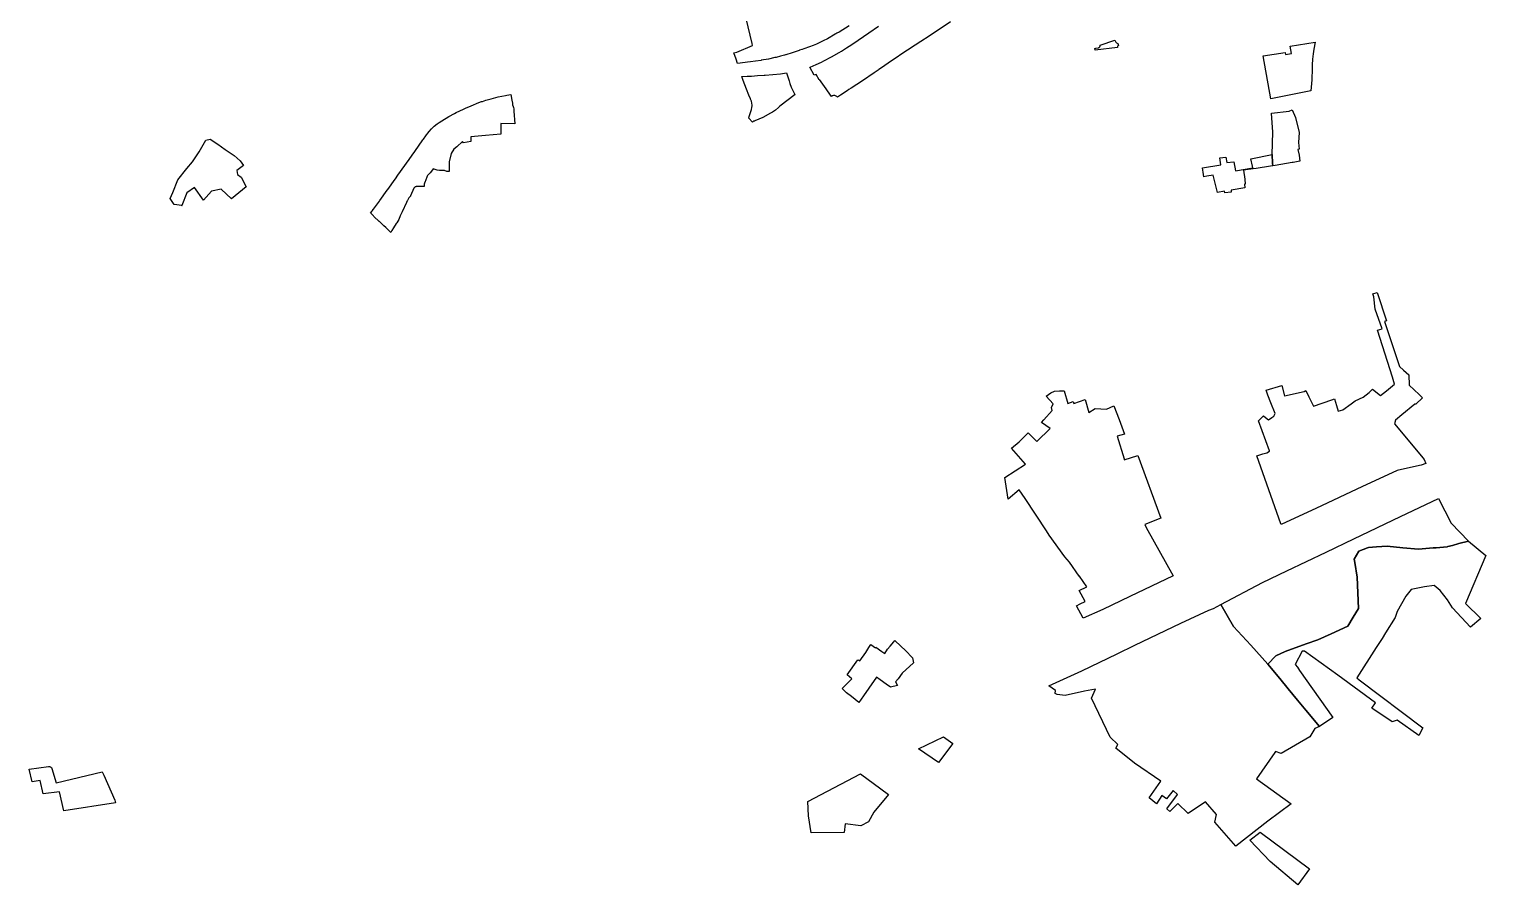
# Model space of a CAD drawing. Header units: inches. Extents: x 280195 to 293923, y 9098893 to 9120289.
# Drawn here: x 289886 to 293641, y 9110056 to 9112261 of the extents above; entities that cross this region are included whole.
import ezdxf

# ---------------------------------------------------------------- set-up
doc = ezdxf.new("R2010")
doc.units = ezdxf.units.IN
doc.header["$MEASUREMENT"] = 0
doc.layers.add('CIS', color=7, linetype='Continuous')

msp = doc.modelspace()

# ---------------------------------------------------------------- linework, layer by layer
at = {"layer": 'CIS'}
for points in [[(291999.8851, 9112269.1129), (291973.8204, 9112253.3526), (291968.4675, 9112250.2255), (291965.7877, 9112248.6601), (291964.1007, 9112247.6745), (291944.1975, 9112236.0473), (291933.1338, 9112230.5589), (291925.9656, 9112227.3017), (291915.4033, 9112222.5022), (291907.026, 9112219.1085), (291897.3531, 9112215.1898), (291883.3014, 9112210.1673), (291879.0143, 9112208.6349), (291878.2082, 9112208.3723), (291872.3303, 9112206.4572), (291871.0599, 9112206.0503), (291866.267, 9112204.4927), (291853.0964, 9112200.2124), (291836.3073, 9112194.7562), (291835.8086, 9112194.616), (291833.7032, 9112194.024), (291822.7998, 9112191.1878), (291811.46, 9112188.238), (291810.4714, 9112188.0149), (291808.5565, 9112187.5828), (291792.2862, 9112183.9115), (291773.4278, 9112180.6357), (291773.0315, 9112180.5669), (291758.947, 9112178.4843), (291746.01, 9112176.5713), (291738.2611, 9112175.6571), (291718.8827, 9112173.3707), (291711.7349, 9112172.6615), (291708.2762, 9112183.1699), (291702.6534, 9112199.8122), (291710.5903, 9112201.5142), (291750.9668, 9112218.8316), (291749.5497, 9112224.1113), (291719.3225, 9112353.2984)], [(292261.2788, 9112279.3903), (292232.0297, 9112260.1228), (292222.648, 9112253.9659), (292206.0616, 9112243.1314), (292184.3924, 9112228.9766), (292170.3935, 9112219.8789), (292130.846, 9112193.731), (292126.1783, 9112190.6105), (292108.9924, 9112179.0584), (292100.5168, 9112173.2277), (292083.4843, 9112161.5103), (292076.3985, 9112156.5256), (292074.4524, 9112155.1565), (292067.1269, 9112149.948), (292064.7669, 9112148.3043), (292064.7669, 9112148.3043), (292034.365, 9112127.6578), (292004.926, 9112108.5726), (291999.2649, 9112105.0123), (291994.8534, 9112102.1929), (291977.8035, 9112090.9148), (291969.6543, 9112085.3043), (291969.0211, 9112086.1419), (291967.7462, 9112087.4167), (291966.2695, 9112088.4508), (291964.6355, 9112089.2127), (291962.8941, 9112089.6793), (291961.0982, 9112089.8364), (291959.6263, 9112089.7312), (291956.8018, 9112088.9018), (291954.5284, 9112087.4818), (291944.0222, 9112102.2277), (291940.8167, 9112106.7267), (291923.5757, 9112131.3377), (291922.5173, 9112130.7026), (291914.8973, 9112144.0377), (291909.8172, 9112141.921), (291898.9029, 9112162.6096), (291899.8239, 9112162.8704), (291914.7642, 9112169.4599), (291928.9932, 9112176.2677), (291934.9812, 9112179.1326), (291954.8401, 9112189.5205), (291974.3156, 9112200.6108), (291980.0069, 9112204.1264), (291993.3829, 9112212.389), (292007.0097, 9112221.3991), (292022.7992, 9112232.1864), (292050.6131, 9112251.1891), (292075.8384, 9112268.4232)]]:
    msp.add_lwpolyline(points, dxfattribs=at)
for points in [[(292635.9229, 9112211.6921), (292641.8307, 9112212.6358), (292641.8953, 9112212.6469), (292642.9268, 9112212.9233), (292643.8947, 9112213.3746), (292644.7695, 9112213.9871), (292645.5245, 9112214.7424), (292646.1372, 9112215.6171), (292646.3038, 9112215.9744), (292646.5886, 9112216.5849), (292646.865, 9112217.6166), (292646.9581, 9112218.6803), (292646.865, 9112219.7442), (292684.55, 9112232.2237), (292684.6462, 9112231.9998), (292685.2722, 9112230.5407), (292687.5957, 9112227.2025), (292687.8403, 9112226.9228), (292689.0257, 9112225.7721), (292690.6565, 9112224.6303), (292692.4606, 9112223.789), (292694.2364, 9112218.6095), (292692.3843, 9112217.6836), (292691.8552, 9112215.8315), (292691.8552, 9112213.8471), (292633.9113, 9112206.571), (292633.0025, 9112211.2256), (292635.9229, 9112211.6921)], [(293067.4455, 9112192.1587), (293123.3932, 9112200.6924), (293124.4799, 9112195.5206), (293140.25, 9112198.47), (293136.6753, 9112217.3084), (293200.8655, 9112227.6534), (293198.1277, 9112209.2946), (293195.9631, 9112196.9143), (293194.5572, 9112183.7561), (293193.7509, 9112169.0107), (293193.6502, 9112161.9322), (293193.5767, 9112159.1679), (293192.3701, 9112130.38), (293190.3838, 9112101.9743), (293086.8977, 9112081.5038), (293067.4455, 9112192.1587)], [(291838.4904, 9112148.423), (291845.0175, 9112127.4141), (291847.2234, 9112120.7875), (291850.7983, 9112111.7225), (291851.5706, 9112109.764), (291856.6598, 9112099.0629), (291859.2315, 9112094.2841), (291860.5635, 9112092.3856), (291821.3275, 9112062.3374), (291817.3822, 9112058.6114), (291810.0182, 9112052.5193), (291802.1703, 9112047.0649), (291797.0454, 9112043.9977), (291777.4221, 9112032.94), (291767.207, 9112028.7217), (291756.3986, 9112024.2584), (291755.8981, 9112024.1889), (291754.7389, 9112023.8783), (291753.6512, 9112023.3711), (291752.6681, 9112022.6828), (291751.8195, 9112021.8341), (291751.1311, 9112020.851), (291740.9328, 9112031.8217), (291742.2788, 9112035.9184), (291747.8402, 9112053.494), (291747.9376, 9112053.7973), (291748.0194, 9112054.059), (291749.2109, 9112059.2799), (291749.5421, 9112063.6982), (291749.6112, 9112064.6202), (291749.211, 9112069.9604), (291748.0194, 9112075.1814), (291746.0629, 9112080.1664), (291745.3264, 9112081.6111), (291741.7532, 9112090.3985), (291735.2837, 9112106.3084), (291726.3132, 9112128.3693), (291722.9328, 9112138.6398), (291736.8924, 9112139.4684), (291748.4925, 9112140.1569), (291763.9617, 9112141.2755), (291781.1889, 9112141.9453), (291783.1349, 9112142.0577), (291803.2847, 9112143.6638), (291823.3546, 9112146.0696), (291838.4904, 9112148.423)], [(291135.7068, 9112049.7493), (291137.9606, 9112016.586), (291102.3347, 9112017.404), (291102.3347, 9111990.681), (291062.8583, 9111986.5647), (291024.7587, 9111983.8019), (291024.3618, 9111971.631), (291006.1062, 9111968.0439), (291003.4597, 9111971.2342), (290988.643, 9111957.6081), (290981.1023, 9111951.7872), (290974.4877, 9111940.6747), (290968.5346, 9111918.7142), (290968.7994, 9111894.0905), (290962.5817, 9111894.0892), (290956.496, 9111896.6215), (290950.5429, 9111896.6215), (290943.6637, 9111896.6215), (290938.372, 9111897.8121), (290927.4807, 9111901.0388), (290923.4809, 9111895.3027), (290919.6038, 9111890.3172), (290916.4683, 9111887.4893), (290913.3748, 9111883.658), (290912.3339, 9111881.8048), (290911.0283, 9111879.4804), (290905.7581, 9111865.988), (290905.7271, 9111865.8982), (290905.1908, 9111863.7804), (290904.5135, 9111861.1058), (290904.1052, 9111856.1791), (290904.1142, 9111855.4471), (290903.1462, 9111855.4262), (290884.6205, 9111855.027), (290884.2998, 9111855.0369), (290884.2101, 9111855.0398), (290883.0682, 9111854.9399), (290881.9611, 9111854.6433), (290880.9225, 9111854.1589), (290880.2551, 9111853.6916), (290879.9836, 9111853.5015), (290879.1732, 9111852.6911), (290878.5157, 9111851.7523), (290878.0742, 9111850.8279), (290869.5125, 9111831.751), (290868.9436, 9111830.4741), (290867.018, 9111827.5463), (290865.3118, 9111825.8171), (290863.2113, 9111823.1686), (290861.2921, 9111819.5781), (290860.9857, 9111818.7938), (290858.7115, 9111813.8618), (290847.828, 9111790.2588), (290842.9823, 9111779.75), (290842.9785, 9111779.7416), (290838.8142, 9111770.7106), (290833.8605, 9111761.8661), (290832.6311, 9111759.7782), (290825.7813, 9111748.8179), (290821.0549, 9111741.8389), (290818.5091, 9111737.2839), (290816.9183, 9111738.79), (290816.9794, 9111738.8912), (290812.7094, 9111742.8594), (290810.2, 9111745.1915), (290807.8583, 9111747.3678), (290805.5926, 9111749.5129), (290800.702, 9111754.1431), (290789.0145, 9111765.2085), (290788.588, 9111765.6122), (290775.0873, 9111778.3943), (290773.8009, 9111779.624), (290766.6571, 9111786.453), (290766.4437, 9111786.6572), (290769.4182, 9111790.7879), (290770.7519, 9111792.64), (290773.801, 9111796.8742), (290789.0145, 9111818.0013), (290790.1721, 9111819.6091), (290798.8546, 9111831.6661), (290806.5707, 9111842.3818), (290809.905, 9111847.012), (290813.1465, 9111851.5134), (290827.2544, 9111871.1052), (290830.3643, 9111875.424), (290836.6932, 9111884.3184), (290865.9126, 9111925.3819), (290873.4997, 9111936.0445), (290880.204, 9111945.4664), (290901.4119, 9111975.271), (290902.7668, 9111977.1752), (290909.1264, 9111986.1126), (290910.7473, 9111988.3906), (290911.339, 9111989.2748), (290914.1402, 9111993.0623), (290917.0884, 9111997.0486), (290923.4763, 9112004.3067), (290927.6353, 9112008.2926), (290930.4568, 9112010.9969), (290937.9795, 9112017.0712), (290942.9007, 9112020.514), (290950.0416, 9112024.9543), (290968.3803, 9112035.697), (290982.4979, 9112043.2645), (290987.1123, 9112045.7379), (291006.2108, 9112055.0629), (291011.0977, 9112057.2239), (291025.6485, 9112063.6584), (291045.3976, 9112071.5122), (291052.4464, 9112074.1084), (291053.4042, 9112074.4309), (291054.8119, 9112074.8923), (291059.147, 9112076.3134), (291063.237, 9112077.601), (291077.1581, 9112081.6589), (291095.3811, 9112086.23), (291113.7828, 9112090.0183), (291117.5771, 9112090.6519), (291127.8202, 9112092.3625), (291130.2553, 9112078.0092), (291131.8902, 9112069.829), (291132.4683, 9112065.9273), (291134.0941, 9112061.192), (291134.5634, 9112059.3654), (291135.3026, 9112055.3763), (291135.7068, 9112049.7493)], [(293088.9224, 9112044.6635), (293134.0016, 9112049.851), (293142.2411, 9112052.949), (293150.2248, 9112033.5438), (293159.9132, 9111994.5247), (293158.0574, 9111968.774), (293159.9298, 9111951.681), (293156.7043, 9111950.7662), (293159.6435, 9111935.8383), (293161.5061, 9111920.9055), (293144.6474, 9111917.5152), (293141.6866, 9111917.0168), (293097.9207, 9111909.6502), (293091.721, 9111908.8132), (293091.1269, 9111915.6393), (293090.5803, 9111937.7999), (293092.2641, 9111995.4751), (293088.9224, 9112044.6635)], [(290279.7945, 9111806.0734), (290260.3531, 9111808.8873), (290249.7697, 9111824.7623), (290256.649, 9111840.1082), (290269.6135, 9111872.652), (290292.3677, 9111902.0208), (290307.1844, 9111918.9542), (290324.6469, 9111944.6188), (290342.1095, 9111975.0459), (290352.4282, 9111977.4272), (290372.5366, 9111964.7272), (290391.3221, 9111950.9688), (290414.87, 9111935.3584), (290430.4805, 9111921.3354), (290438.9472, 9111909.1646), (290421.7492, 9111896.729), (290423.2926, 9111886.6748), (290432.5532, 9111879.3989), (290445.7822, 9111854.2633), (290408.079, 9111823.8363), (290381.6208, 9111848.9717), (290356.4852, 9111843.6801), (290335.3185, 9111819.8675), (290312.8289, 9111852.9405), (290292.9852, 9111839.0498), (290279.7945, 9111806.0734)], [(293016.7664, 9111897.6679), (293019.7268, 9111874.1609), (293021.1, 9111861.0539), (293019.1027, 9111861.1787), (293019.9765, 9111852.1912), (292984.6502, 9111845.9498), (292984.6502, 9111841.0815), (292968.5475, 9111839.0843), (292967.5488, 9111843.0787), (292949.1992, 9111839.5836), (292938.4813, 9111884.6698), (292921.749, 9111881.8917), (292914.5644, 9111880.5244), (292913.6706, 9111886.2923), (292910.9451, 9111903.8798), (292957.7001, 9111911.1441), (292955.3188, 9111929.6649), (292970.797, 9111931.1201), (292973.307, 9111917.2554), (292991.5668, 9111919.3461), (292995.9137, 9111896.1989), (293040.539, 9111903.1152), (293039.2362, 9111908.2223), (293035.249, 9111926.4326), (293090.5803, 9111937.7999), (293091.1269, 9111915.6393), (293091.721, 9111908.8132), (293085.9905, 9111908.0395), (293049.2325, 9111902.2409), (293040.996, 9111901.3236), (293016.7664, 9111897.6679)], [(290279.7559, 9111805.9769), (290279.7945, 9111806.0734), (290280.4614, 9111805.9769), (290279.7559, 9111805.9769)], [(293468.9225, 9111319.2149), (293478.0504, 9111310.625), (293460.831, 9111294.544), (293457.6411, 9111294.5294), (293424.1868, 9111266.6765), (293407.7987, 9111253.0324), (293405.3236, 9111243.5881), (293474.9428, 9111160.8361), (293482.3018, 9111151.9693), (293486.2103, 9111141.7121), (293473.9744, 9111137.2765), (293423.2843, 9111125.8085), (293412.4216, 9111123.3509), (293411.1068, 9111122.7406), (293323.5581, 9111082.1018), (293202.6358, 9111025.9715), (293137.3686, 9110995.6752), (293113.5379, 9110984.3624), (293112.9013, 9110986.154), (293086.8167, 9111059.5617), (293050.542, 9111161.6467), (293066.3395, 9111166.1627), (293076.741, 9111169.1362), (293083.5422, 9111173.3785), (293083.1103, 9111174.5534), (293054.8526, 9111251.416), (293067.9099, 9111264.3726), (293068.9159, 9111263.581), (293080.5475, 9111254.4289), (293089.1777, 9111260.2589), (293094.9333, 9111263.7068), (293098.0499, 9111270.5642), (293087.2703, 9111298.0173), (293079.5512, 9111317.6762), (293074.4265, 9111330.7278), (293115.2954, 9111342.7588), (293122.2378, 9111316.2079), (293122.9807, 9111316.3758), (293129.7101, 9111317.8968), (293172.4908, 9111327.5661), (293177.2659, 9111329.7356), (293184.5203, 9111313.758), (293185.2797, 9111312.0855), (293196.464, 9111289.5229), (293243.8175, 9111305.3817), (293251.1553, 9111307.8391), (293256.129, 9111291.163), (293260.6188, 9111276.1095), (293272.3532, 9111280.0375), (293294.2783, 9111295.1294), (293303.9811, 9111302.7539), (293324.7532, 9111312.9557), (293340.1466, 9111324.4804), (293349.3405, 9111333.2817), (293369.7315, 9111316.6988), (293384.9226, 9111328.8931), (293406.031, 9111345.8375), (293400.1973, 9111364.1819), (293361.7416, 9111485.1073), (293373.6447, 9111488.8676), (293355.4493, 9111539.3178), (293351.9458, 9111571.1379), (293349.7293, 9111578.5393), (293360.6253, 9111582.295), (293385.3046, 9111509.1343), (293379.604, 9111507.4238), (293418.4132, 9111391.7111), (293428.6051, 9111382.5509), (293442.1866, 9111369.7536), (293443.315, 9111343.3129), (293468.9225, 9111319.2149)], [(292553.8246, 9111328.9747), (292563.4101, 9111296.3493), (292577.6601, 9111301.109), (292579.2011, 9111296.3101), (292608.1229, 9111306.6492), (292617.898, 9111273.4397), (292633.9357, 9111283.0761), (292663.1938, 9111282.0408), (292682.554, 9111290.006), (292695.6865, 9111254.8013), (292709.5712, 9111217.2622), (292690.9795, 9111212.4323), (292708.6907, 9111153.2641), (292709.222, 9111151.489), (292743.7665, 9111162.1092), (292803.0572, 9111000.8868), (292762.0956, 9110983.9981), (292765.5034, 9110976.6585), (292834.8872, 9110852.0061), (292723.6701, 9110798.7835), (292653.682, 9110765.2909), (292602.7899, 9110742.6369), (292586.1485, 9110775.2387), (292595.7477, 9110779.8715), (292607.8623, 9110785.7185), (292592.3876, 9110814.1786), (292612.7796, 9110823.6829), (292593.4851, 9110851.2276), (292593.2198, 9110851.6064), (292568.1405, 9110887.4095), (292555.4606, 9110900.8595), (292515.2909, 9110957.0798), (292508.6503, 9110968.4489), (292453.3493, 9111051.5226), (292438.5636, 9111073.7339), (292409.5195, 9111049.2961), (292401.3366, 9111105.436), (292454.8387, 9111140.0561), (292418.7597, 9111181.0505), (292438.0735, 9111197.227), (292461.6307, 9111220.3297), (292483.8786, 9111197.9794), (292518.0436, 9111232.1159), (292495.6497, 9111247.0167), (292501.9331, 9111254.1549), (292523.3612, 9111278.4981), (292521.8428, 9111285.7047), (292525.5312, 9111295.07), (292507.7468, 9111314.9111), (292519.5954, 9111324.0709), (292529.3714, 9111328.3549), (292541.9654, 9111328.9026), (292553.8246, 9111328.9747)], [(293554.9866, 9110930.5621), (293543.241, 9110927.3322), (293541.153, 9110927.1506), (293512.8135, 9110924.6863), (293505.5272, 9110924.0527), (293467.1732, 9110920.7176), (293427.1551, 9110924.6863), (293387.1365, 9110928.655), (293359.4588, 9110926.785), (293338.1885, 9110925.3478), (293336.4403, 9110924.6863), (293313.7145, 9110916.0874), (293301.8083, 9110894.9206), (293303.179, 9110886.1981), (293309.0843, 9110848.6184), (293313.0531, 9110767.9204), (293299.475, 9110745.6146), (293285.1289, 9110722.0471), (293242.0746, 9110702.6374), (293207.881, 9110687.2223), (293178.2092, 9110676.7087), (293123.8756, 9110657.4566), (293100.0632, 9110645.5504), (293079.5578, 9110624.3836), (293035.0092, 9110673.2541), (292990.9222, 9110721.6182), (292957.7957, 9110778.0559), (293065.6875, 9110835.2507), (293128, 9110865.0174), (293229.1966, 9110913.359), (293300.8422, 9110947.5841), (293421.1769, 9111005.0679), (293518.767, 9111051.6866), (293551.8401, 9110988.1865), (293596.1578, 9110941.8843), (293571.4453, 9110935.0883), (293554.9866, 9110930.5621)], [(293596.1578, 9110941.8843), (293641.1371, 9110904.8425), (293588.8817, 9110781.1496), (293628.5693, 9110742.1235), (293601.4495, 9110719.6338), (293555.449, 9110769.7303), (293542.1303, 9110790.4961), (293523.4772, 9110814.3087), (293507.9989, 9110827.0087), (293482.9958, 9110823.8337), (293448.4676, 9110816.6899), (293434.9738, 9110799.6243), (293412.7487, 9110760.3336), (293407.6634, 9110744.7009), (293382.2653, 9110704.8276), (293373.4121, 9110690.9094), (293358.6108, 9110667.6398), (293308.7673, 9110589.677), (293314.5469, 9110584.415), (293478.418, 9110460.0771), (293468.4961, 9110440.8948), (293412.9335, 9110480.5823), (293399.7043, 9110475.9521), (293347.175, 9110511.3402), (293356.7893, 9110524.9863), (293259.3265, 9110595.8479), (293173.8596, 9110658.1213), (293167.6912, 9110657.6343), (293149.704, 9110623.5545), (293155.3401, 9110616.3526), (293160.9661, 9110608.417), (293246.9895, 9110487.0796), (293211.9322, 9110463.9284), (293177.3033, 9110505.9032), (293155.7999, 9110531.9681), (293131.5712, 9110561.3366), (293125.0864, 9110569.1969), (293105.5556, 9110592.8708), (293079.5578, 9110624.3836), (293100.0632, 9110645.5504), (293123.8756, 9110657.4566), (293178.2092, 9110676.7087), (293207.881, 9110687.2223), (293242.0746, 9110702.6374), (293285.1289, 9110722.0471), (293299.475, 9110745.6146), (293313.0531, 9110767.9204), (293309.0843, 9110848.6184), (293303.179, 9110886.1981), (293301.8083, 9110894.9206), (293313.7145, 9110916.0874), (293336.4403, 9110924.6863), (293338.1885, 9110925.3478), (293359.4588, 9110926.785), (293387.1365, 9110928.655), (293427.1551, 9110924.6863), (293467.1732, 9110920.7176), (293505.5272, 9110924.0527), (293512.8135, 9110924.6863), (293541.153, 9110927.1506), (293543.241, 9110927.3322), (293554.9866, 9110930.5621), (293571.4453, 9110935.0883), (293596.1578, 9110941.8843)], [(293131.5712, 9110561.3366), (293155.7999, 9110531.9681), (293177.3033, 9110505.9032), (293211.9322, 9110463.9284), (293199.8776, 9110458.4668), (293186.9792, 9110436.9694), (293113.8879, 9110393.9745), (293099.0711, 9110399.0678), (293096.8222, 9110396.5542), (293049.7263, 9110329.3499), (293139.1556, 9110264.2623), (293079.0141, 9110220.0872), (292996.8608, 9110155.3965), (292942.4887, 9110217.3091), (292946.8544, 9110236.7561), (292918.2794, 9110270.0936), (292873.5647, 9110239.6664), (292847.3709, 9110265.0665), (292826.3365, 9110245.2227), (292818.7958, 9110251.5728), (292846.5771, 9110288.879), (292835.0677, 9110299.1978), (292817.6052, 9110277.3696), (292806.2868, 9110286.3469), (292791.8083, 9110264.2727), (292773.552, 9110280.1478), (292803.2685, 9110322.9746), (292735.7314, 9110369.6547), (292687.1141, 9110408.0195), (292692.3621, 9110417.6956), (292672.8596, 9110436.0874), (292624.5731, 9110537.2908), (292635.1564, 9110559.7804), (292606.9769, 9110555.0386), (292556.3753, 9110543.7938), (292536.2008, 9110546.1089), (292530.9091, 9110549.0855), (292531.9013, 9110557.023), (292514.7033, 9110568.2678), (292599.3701, 9110606.9632), (292690.6516, 9110650.9503), (292736.2923, 9110673.8809), (292854.8259, 9110730.5018), (292926.7927, 9110763.8394), (292938.9635, 9110768.0728), (292957.7957, 9110778.0559), (292990.9222, 9110721.6182), (293035.0092, 9110673.2541), (293079.5578, 9110624.3836), (293105.5556, 9110592.8708), (293125.0864, 9110569.1969), (293131.5712, 9110561.3366)], [(292036.8985, 9110543.1053), (292024.5954, 9110525.6428), (292005.9422, 9110541.1209), (291992.8453, 9110550.6459), (291981.7329, 9110561.7585), (292002.3703, 9110582.7929), (292007.1328, 9110586.7616), (291995.221, 9110597.4268), (292022.4778, 9110635.7268), (292027.0642, 9110632.8404), (292042.7723, 9110654.548), (292050.2336, 9110667.248), (292056.1072, 9110674.8681), (292067.7575, 9110666.2515), (292068.8773, 9110667.9166), (292083.9409, 9110657.128), (292091.697, 9110651.5731), (292098.6524, 9110662.9618), (292105.6374, 9110671.058), (292115.3212, 9110682.3293), (292117.3849, 9110685.1868), (292133.1011, 9110670.7406), (292145.1663, 9110659.3105), (292163.4226, 9110640.7367), (292165.9625, 9110628.0367), (292136.7525, 9110601.3667), (292126.4337, 9110587.0791), (292119.1312, 9110578.9829), (292124.2112, 9110569.6166), (292106.1137, 9110564.8541), (292095.0012, 9110573.1091), (292079.9199, 9110583.9041), (292070.0774, 9110591.3654), (292050.7098, 9110562.3141), (292036.581, 9110542.7878), (292036.8985, 9110543.1053)], [(292178.8382, 9110406.5648), (292243.529, 9110437.5211), (292267.3415, 9110420.4554), (292230.0352, 9110371.2428), (292178.8382, 9110406.5648)], [(289964.2283, 9110295.1101), (289922.6936, 9110290.7018), (289914.8405, 9110324.5547), (289893.9384, 9110321.6179), (289886.2194, 9110353.7907), (289936.0041, 9110361.1807), (289938.7196, 9110361.1438), (289941.4848, 9110360.1373), (289943.739, 9110358.2457), (289945.0916, 9110356.0048), (289955.5136, 9110318.6104), (290074.5597, 9110346.8362), (290078.5059, 9110338.0861), (290107.3114, 9110274.2139), (290107.9885, 9110270.4455), (290108.6519, 9110266.7531), (289975.3566, 9110246.4587), (289964.2283, 9110295.1101)], [(292049.5844, 9110218.4336), (292030.4021, 9110207.8502), (291989.3916, 9110212.8112), (291986.7457, 9110190.6523), (291902.0789, 9110189.6601), (291895.4643, 9110233.9779), (291893.8106, 9110270.6889), (292029.58, 9110342.1636), (292081.6842, 9110303.0801), (292101.509, 9110288.879), (292063.475, 9110243.2383), (292049.5844, 9110218.4336)], [(293186.1705, 9110097.0557), (293156.4048, 9110055.7807), (293085.3641, 9110115.7089), (293032.5796, 9110170.8746), (293059.1703, 9110191.5122), (293186.1705, 9110097.0557)]]:
    msp.add_lwpolyline(points, close=True, dxfattribs=at)

doc.saveas('drawing.dxf')
